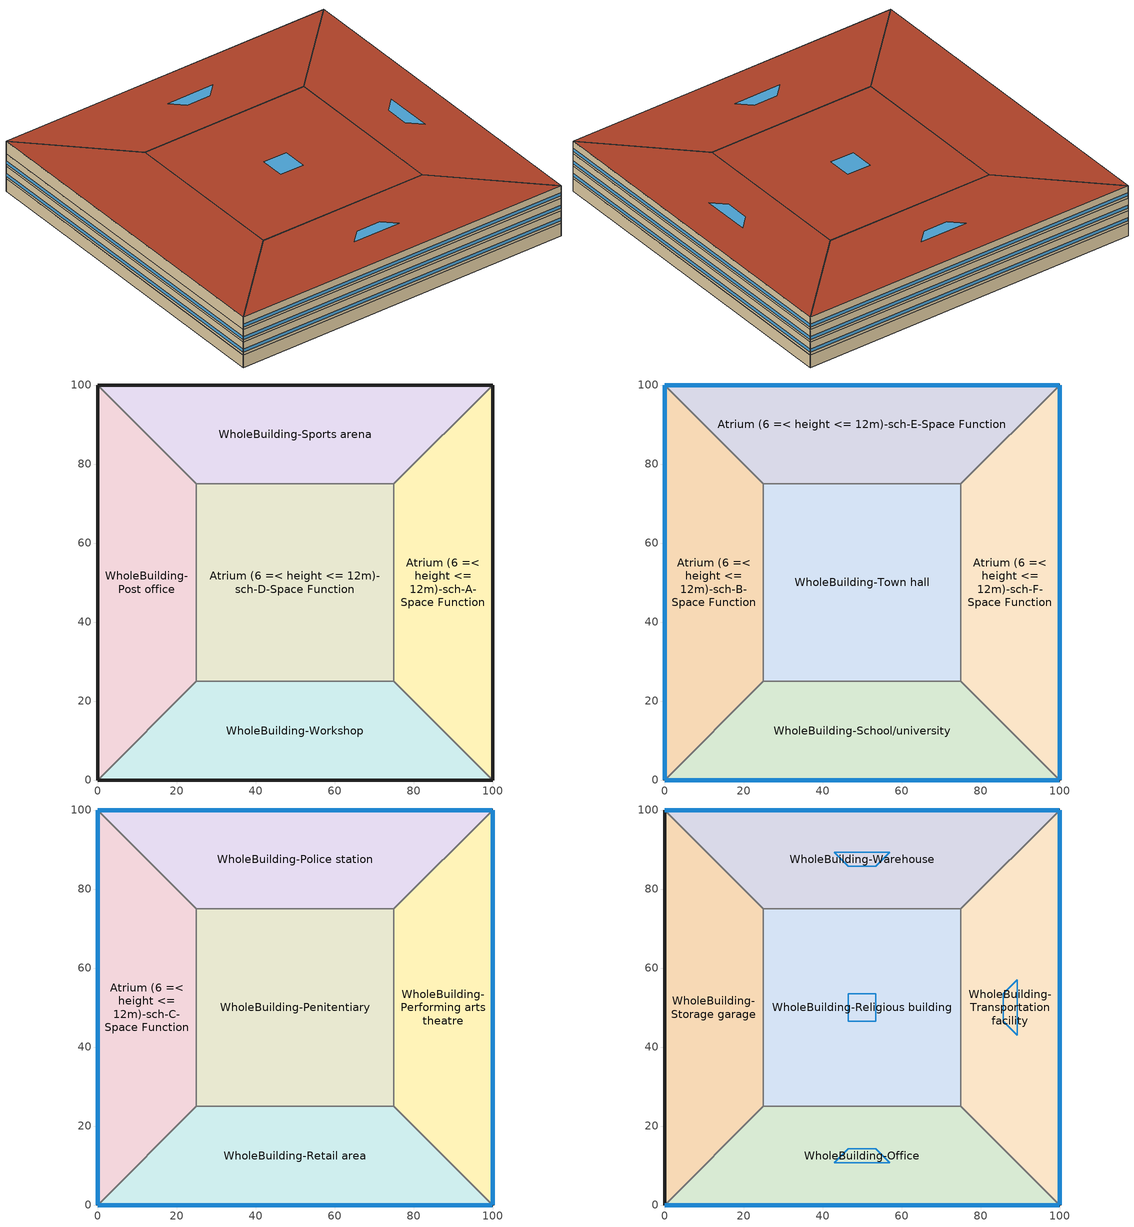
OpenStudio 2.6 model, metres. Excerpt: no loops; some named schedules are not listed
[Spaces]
WholeBuilding-Post office
 floor ground: 0,0 0,100 25,75 25,25 z0
 wall ground: 0,100 0,0 z0:3.8
 wall to WholeBuilding-Sports arena: 25,75 0,100 z0:3.8
 wall to Atrium (6 =< height <= 12m)-sch-D-Space Function: 25,25 25,75 z0:3.8
 wall to WholeBuilding-Workshop: 0,0 25,25 z0:3.8
WholeBuilding-Sports arena
 floor ground: 0,100 100,100 75,75 25,75 z0
 wall ground: 100,100 0,100 z0:3.8
 wall to Atrium (6 =< height <= 12m)-sch-A-Space Function: 75,75 100,100 z0:3.8
 wall to Atrium (6 =< height <= 12m)-sch-D-Space Function: 25,75 75,75 z0:3.8
Atrium (6 =< height <= 12m)-sch-A-Space Function
 floor ground: 100,100 100,0 75,25 75,75 z0
 wall ground: 100,0 100,100 z0:3.8
 wall to WholeBuilding-Workshop: 75,25 100,0 z0:3.8
 wall to Atrium (6 =< height <= 12m)-sch-D-Space Function: 75,75 75,25 z0:3.8
WholeBuilding-Workshop
 floor ground: 100,0 0,0 25,25 75,25 z0
 wall ground: 0,0 100,0 z0:3.8
 wall to Atrium (6 =< height <= 12m)-sch-D-Space Function: 75,25 25,25 z0:3.8
Atrium (6 =< height <= 12m)-sch-D-Space Function
 floor ground: 25,25 25,75 75,75 75,25 z0
Atrium (6 =< height <= 12m)-sch-B-Space Function
 floor to WholeBuilding-Post office: 0,0 0,100 25,75 25,25 z3.8
 wall outside: 0,100 0,0 z3.8:7.6
 wall to Atrium (6 =< height <= 12m)-sch-E-Space Function: 25,75 0,100 z3.8:7.6
 wall to WholeBuilding-Town hall: 25,25 25,75 z3.8:7.6
 wall to WholeBuilding-School/university: 0,0 25,25 z3.8:7.6
 window: 0,99.97 0,0.03 z4.56:5.51
Atrium (6 =< height <= 12m)-sch-E-Space Function
 floor to WholeBuilding-Sports arena: 0,100 100,100 75,75 25,75 z3.8
 wall outside: 100,100 0,100 z3.8:7.6
 wall to Atrium (6 =< height <= 12m)-sch-F-Space Function: 75,75 100,100 z3.8:7.6
 wall to WholeBuilding-Town hall: 25,75 75,75 z3.8:7.6
 window: 99.97,100 0.03,100 z4.56:5.51
Atrium (6 =< height <= 12m)-sch-F-Space Function
 floor to Atrium (6 =< height <= 12m)-sch-A-Space Function: 100,100 100,0 75,25 75,75 z3.8
 wall outside: 100,0 100,100 z3.8:7.6
 wall to WholeBuilding-School/university: 75,25 100,0 z3.8:7.6
 wall to WholeBuilding-Town hall: 75,75 75,25 z3.8:7.6
 window: 100,0.03 100,99.97 z4.56:5.51
WholeBuilding-School/university
 floor to WholeBuilding-Workshop: 100,0 0,0 25,25 75,25 z3.8
 wall outside: 0,0 100,0 z3.8:7.6
 wall to WholeBuilding-Town hall: 75,25 25,25 z3.8:7.6
 window: 0.03,0 99.97,0 z4.56:5.51
WholeBuilding-Town hall
 floor to Atrium (6 =< height <= 12m)-sch-D-Space Function: 25,25 25,75 75,75 75,25 z3.8
Atrium (6 =< height <= 12m)-sch-C-Space Function
 floor to Atrium (6 =< height <= 12m)-sch-B-Space Function: 0,0 0,100 25,75 25,25 z7.6
 wall outside: 0,100 0,0 z7.6:11.4
 wall to WholeBuilding-Police station: 25,75 0,100 z7.6:11.4
 wall to WholeBuilding-Penitentiary: 25,25 25,75 z7.6:11.4
 wall to WholeBuilding-Retail area: 0,0 25,25 z7.6:11.4
 window: 0,99.97 0,0.03 z8.36:9.31
WholeBuilding-Police station
 floor to Atrium (6 =< height <= 12m)-sch-E-Space Function: 0,100 100,100 75,75 25,75 z7.6
 wall outside: 100,100 0,100 z7.6:11.4
 wall to WholeBuilding-Performing arts theatre: 75,75 100,100 z7.6:11.4
 wall to WholeBuilding-Penitentiary: 25,75 75,75 z7.6:11.4
 window: 99.97,100 0.03,100 z8.36:9.31
WholeBuilding-Performing arts theatre
 floor to Atrium (6 =< height <= 12m)-sch-F-Space Function: 100,100 100,0 75,25 75,75 z7.6
 wall outside: 100,0 100,100 z7.6:11.4
 wall to WholeBuilding-Retail area: 75,25 100,0 z7.6:11.4
 wall to WholeBuilding-Penitentiary: 75,75 75,25 z7.6:11.4
 window: 100,0.03 100,99.97 z8.36:9.31
WholeBuilding-Retail area
 floor to WholeBuilding-School/university: 100,0 0,0 25,25 75,25 z7.6
 wall outside: 0,0 100,0 z7.6:11.4
 wall to WholeBuilding-Penitentiary: 75,25 25,25 z7.6:11.4
 window: 0.03,0 99.97,0 z8.36:9.31
WholeBuilding-Penitentiary
 floor to WholeBuilding-Town hall: 25,25 25,75 75,75 75,25 z7.6
WholeBuilding-Storage garage
 floor to Atrium (6 =< height <= 12m)-sch-C-Space Function: 0,0 0,100 25,75 25,25 z11.4
 wall outside: 0,100 0,0 z11.4:15.2
 wall to WholeBuilding-Warehouse: 25,75 0,100 z11.4:15.2
 wall to WholeBuilding-Religious building: 25,25 25,75 z11.4:15.2
 wall to WholeBuilding-Office: 0,0 25,25 z11.4:15.2
 roof outside: 25,25 25,75 0,100 0,0 z15.2
WholeBuilding-Warehouse
 floor to WholeBuilding-Police station: 0,100 100,100 75,75 25,75 z11.4
 wall outside: 100,100 0,100 z11.4:15.2
 wall to WholeBuilding-Transportation facility: 75,75 100,100 z11.4:15.2
 wall to WholeBuilding-Religious building: 25,75 75,75 z11.4:15.2
 window: 99.97,100 0.03,100 z12.16:13.11
 roof outside: 25,75 75,75 100,100 0,100 z15.2
 skylight: 46.46,85.73 53.54,85.73 57.07,89.27 42.93,89.27 z15.2
WholeBuilding-Transportation facility
 floor to WholeBuilding-Performing arts theatre: 100,100 100,0 75,25 75,75 z11.4
 wall outside: 100,0 100,100 z11.4:15.2
 wall to WholeBuilding-Office: 75,25 100,0 z11.4:15.2
 wall to WholeBuilding-Religious building: 75,75 75,25 z11.4:15.2
 window: 100,0.03 100,99.97 z12.16:13.11
 roof outside: 75,75 75,25 100,0 100,100 z15.2
 skylight: 85.73,53.54 85.73,46.46 89.27,42.93 89.27,57.07 z15.2
WholeBuilding-Office
 floor to WholeBuilding-Retail area: 100,0 0,0 25,25 75,25 z11.4
 wall outside: 0,0 100,0 z11.4:15.2
 wall to WholeBuilding-Religious building: 75,25 25,25 z11.4:15.2
 window: 0.03,0 99.97,0 z12.16:13.11
 roof outside: 75,25 25,25 0,0 100,0 z15.2
 skylight: 53.54,14.27 46.46,14.27 42.93,10.73 57.07,10.73 z15.2
WholeBuilding-Religious building
 floor to WholeBuilding-Penitentiary: 25,25 25,75 75,75 75,25 z11.4
 roof outside: 75,25 75,75 25,75 25,25 z15.2
 skylight: 53.54,46.46 53.54,53.54 46.46,53.54 46.46,46.46 z15.2
[Building]
Building 1: Default Construction Set=BTAP-Mass at hdd = 6250.0; Standards Number of Stories=4; Standards Number of Above Ground Stories=4; Standards Building Type=NECB2017_unknown
[Site]
Fort McMurray AP_AB_CAN: Latitude {deg}=56.653; Longitude {deg}=-111.223; Time Zone {hr}=-7; Elevation {m}=369.1
[Site:WaterMainsTemperature]
Calculation Method=Correlation; Annual Average Outdoor Air Temperature {C}=1.875; Maximum Difference In Monthly Average Outdoor Air Temperatures {deltaC}=34.4
[SizingPeriod:DesignDay] Barometric Pressure {Pa}=96969; Sky Clearness=0; Rain Indicator=0; Snow Indicator=0; Day of Month=21; Daylight Saving Time Indicator=0; Humidity Indicating Type=Wetbulb; Dry-Bulb Temperature Range Modifier Type=DefaultMultipliers
Name | Maximum Dry-Bulb Temperature {C} | Daily Dry-Bulb Temperature Range {deltaC} | Humidity Indicating Conditions at Maximum Dry-Bulb | Wind Speed {m/s} | Wind Direction {deg} | Month | Day Type | Solar Model Indicator | ASHRAE Taub | ASHRAE Taud
Fort McMurray AP Ann Htg 99.6% Condns DB | -36.2 | 0 | -36.2 | 1 | 90 | 1 | WinterDesignDay | ASHRAEClearSky
Fort McMurray AP Ann Clg .4% Condns DB=>MWB | 28.9 | 12.4 | 17.8 | 3.7 | 250 | 7 | SummerDesignDay | ASHRAETau | 0.377 | 2.403
[Site:GroundTemperature:BuildingSurface]
19.527, 19.502, 19.536, 19.598, 20.002, 21.64, 22.225, 22.375, 21.449, 20.121, 19.802, 19.633
[Material:NoMass] Roughness=Smooth; Thermal Absorptance=0.9; Solar Absorptance=0.7
Name | Thermal Resistance {m2-K/W} | Visible Absorptance
Typical Carpet Pad; Typical Carpet Pad 1 | 0.21648 | 0.8
Typical Insulation 1 | 5.91238 | 0.7
Typical Insulation 2 | 4.49096 | 0.7
Typical Insulation 3 | 7.24636 | 0.7
Typical Carpet Pad 2 | 1.25503 | 0.8
Typical Carpet Pad 3; Typical Carpet Pad 4 | 3.45515 | 0.8
Typical Insulation 4 | 0.526298 | 0.7
Typical Insulation 5 | 0.526316 | 0.7
[Material]
Name | Roughness | Thickness {m} | Conductivity {W/m-K} | Density {kg/m3} | Specific Heat {J/kg-K} | Thermal Absorptance | Solar Absorptance | Visible Absorptance
G05 25mm wood | MediumSmooth | 0.0254 | 0.15 | 608 | 1630 | 0.9 | 0.5 | 0.5
100mm Normalweight concrete floor 1 | MediumSmooth | 0.1016 | 2.31 | 2322 | 832
G01 13mm gypsum board 1 | Smooth | 0.0127 | 0.16 | 800 | 1090 | 0.9 | 0.7 | 0.5
4 in. Normalweight Concrete Floor 1 | MediumRough | 0.1016 | 2.31 | 2322 | 832 | 0.9 | 0.7 | 0.7
1IN Stucco 1 | Smooth | 0.0253 | 0.6918 | 1858 | 837 | 0.9 | 0.7 | 0.92
8IN CONCRETE HW RefBldg 1 | Rough | 0.2032 | 1.311 | 2240 | 836.8 | 0.9 | 0.7 | 0.7
1/2IN Gypsum 1 | Smooth | 0.0127 | 0.16 | 784.9 | 830 | 0.9 | 0.4 | 0.4
Metal Roof Surface 1; F08 Metal surface 1 | Smooth | 0.0008 | 45.28 | 7824 | 500 | 0.9 | 0.7 | 0.7
6 in. Normalweight Concrete Floor 1; 6 in. Normalweight Concrete Floor 2; 6 in. Normalweight Concrete Floor 3 | MediumRough | 0.1524 | 2.31 | 2322 | 832 | 0.9 | 0.7 | 0.7
[Construction]
BTAP-Int-Partition; BTAP-Int-Door: G05 25mm wood
BTAP-Int-Floor: 100mm Normalweight concrete floor 1, Typical Carpet Pad
BTAP-Int-Wall: G01 13mm gypsum board 1, G01 13mm gypsum board 1
BTAP-Int-Ceiling: Typical Carpet Pad, 100mm Normalweight concrete floor 1
BTAP-Int-Window: SimpleGlazing
BTAP-Ext-Floor-Mass:U-0.162: Typical Insulation 1, 4 in. Normalweight Concrete Floor 1, Typical Carpet Pad 1
BTAP-Ext-Wall-Mass:U-0.21: 1IN Stucco 1, 8IN CONCRETE HW RefBldg 1, Typical Insulation 2, 1/2IN Gypsum 1
BTAP-Ext-Roof-Metal:U-0.138: Metal Roof Surface 1, Typical Insulation 3
BTAP-Grnd-Floor-Mass:U-0.757: 6 in. Normalweight Concrete Floor 1, Typical Carpet Pad 2
BTAP-Grnd-Wall-Mass:U-0.284: 6 in. Normalweight Concrete Floor 2, Typical Carpet Pad 3
BTAP-Grnd-Roof-Mass:U-0.284: 6 in. Normalweight Concrete Floor 3, Typical Carpet Pad 4
BTAP-Ext-FixedWindow:U=0.190 SHGC=0.600; BTAP-Ext-GlassDoors:U=0.190 SHGC=0.600; BTAP-Ext-Skylights:U=0.190 SHGC=0.600; BTAP-Ext-DaylightDomes:U=0.190 SHGC=0.600; BTAP-Ext-DaylightDiffuser:U=0.190 SHGC=0.600: SimpleGlazing:U=0.190 SHGC=0.600
BTAP-Ext-Door:U-1.9000000000000001: F08 Metal surface 1, Typical Insulation 4
BTAP-Ext-OverHeadDoor:U-1.9000000000000001: Typical Insulation 5
[DefaultConstructionSet]
BTAP-Mass at hdd = 6250.0: Default Exterior Surface Constructions=BTAP-Mass at hdd = 6250.0; Default Interior Surface Constructions=Default Surface Constructions 2; Default Ground Contact Surface Constructions=BTAP-Mass at hdd = 6250.0 1; Default Exterior SubSurface Constructions=BTAP-Mass at hdd = 6250.0; Default Interior SubSurface Constructions=Default Sub Surface Constructions 2; Interior Partition Construction=BTAP-Int-Partition
[DefaultSurfaceConstructions]
Name | Floor Construction | Wall Construction | Roof Ceiling Construction
Default Surface Constructions 2 | BTAP-Int-Floor | BTAP-Int-Wall | BTAP-Int-Ceiling
BTAP-Mass at hdd = 6250.0 | BTAP-Ext-Floor-Mass:U-0.162 | BTAP-Ext-Wall-Mass:U-0.21 | BTAP-Ext-Roof-Metal:U-0.138
BTAP-Mass at hdd = 6250.0 1 | BTAP-Grnd-Floor-Mass:U-0.757 | BTAP-Grnd-Wall-Mass:U-0.284 | BTAP-Grnd-Roof-Mass:U-0.284
[DefaultSubSurfaceConstructions]
Name | Fixed Window Construction | Operable Window Construction | Door Construction | Glass Door Construction | Overhead Door Construction | Skylight Construction | Tubular Daylight Dome Construction | Tubular Daylight Diffuser Construction
Default Sub Surface Constructions 2 | BTAP-Int-Window | BTAP-Int-Window | BTAP-Int-Door
BTAP-Mass at hdd = 6250.0 | BTAP-Ext-FixedWindow:U=0.190 SHGC=0.600 | BTAP-Ext-FixedWindow:U=0.190 SHGC=0.600 | BTAP-Ext-Door:U-1.9000000000000001 | BTAP-Ext-GlassDoors:U=0.190 SHGC=0.600 | BTAP-Ext-OverHeadDoor:U-1.9000000000000001 | BTAP-Ext-Skylights:U=0.190 SHGC=0.600 | BTAP-Ext-DaylightDomes:U=0.190 SHGC=0.600 | BTAP-Ext-DaylightDiffuser:U=0.190 SHGC=0.600
[WindowMaterial:SimpleGlazingSystem] Solar Heat Gain Coefficient=0.6; Visible Transmittance=0.21
Name | U-Factor {W/m2-K}
SimpleGlazing | 2.2
SimpleGlazing:U=0.190 SHGC=0.600 | 1.9
[BuildingStory] Nominal Floor to Floor Height {m}=3.8
Name | Nominal Z Coordinate {m}
Story 1 | 0
Story 2 | 3.8
Story 3 | 7.6
Story 4 | 11.4
[Space]
Name | Space Type | Building Story | Thermal Zone
WholeBuilding-Post office | Post office WholeBuilding | Story 1 | Sp-WholeBuilding-Post office Sys-6 Flr-1 Sch-A HPlcmt-west ZN
WholeBuilding-Sports arena | Sports arena WholeBuilding | Story 1 | Sp-WholeBuilding-Sports arena Sys-6 Flr-1 Sch-B HPlcmt-north ZN
Atrium (6 =< height <= 12m)-sch-A-Space Function | Space Function Atrium (6 =< height <= 12m)-sch-A | Story 1 | Sp-Atrium (6 =< height <= 12m)-sch-A-Space Function Sys-6 Flr-1 Sch-A HPlcmt-east ZN
WholeBuilding-Workshop | Workshop WholeBuilding | Story 1 | Sp-WholeBuilding-Workshop Sys-3 Flr-1 Sch-A HPlcmt-south ZN
Atrium (6 =< height <= 12m)-sch-D-Space Function | Space Function Atrium (6 =< height <= 12m)-sch-D | Story 1 | Sp-Atrium (6 =< height <= 12m)-sch-D-Space Function Sys-6 Flr-1 Sch-D HPlcmt-core ZN
Atrium (6 =< height <= 12m)-sch-B-Space Function | Space Function Atrium (6 =< height <= 12m)-sch-B | Story 2 | Sp-Atrium (6 =< height <= 12m)-sch-B-Space Function Sys-6 Flr-2 Sch-B HPlcmt-west ZN
Atrium (6 =< height <= 12m)-sch-E-Space Function | Space Function Atrium (6 =< height <= 12m)-sch-E | Story 2 | Sp-Atrium (6 =< height <= 12m)-sch-E-Space Function Sys-6 Flr-2 Sch-E HPlcmt-north ZN
Atrium (6 =< height <= 12m)-sch-F-Space Function | Space Function Atrium (6 =< height <= 12m)-sch-F | Story 2 | Sp-Atrium (6 =< height <= 12m)-sch-F-Space Function Sys-6 Flr-2 Sch-F HPlcmt-east ZN
WholeBuilding-School/university | School/university WholeBuilding | Story 2 | Sp-WholeBuilding-School/university Sys-3 Flr-2 Sch-D HPlcmt-south ZN
WholeBuilding-Town hall | Town hall WholeBuilding | Story 2 | Sp-WholeBuilding-Town hall Sys-3 Flr-2 Sch-D HPlcmt-core ZN
Atrium (6 =< height <= 12m)-sch-C-Space Function | Space Function Atrium (6 =< height <= 12m)-sch-C | Story 3 | Sp-Atrium (6 =< height <= 12m)-sch-C-Space Function Sys-6 Flr-3 Sch-C HPlcmt-west ZN
WholeBuilding-Police station | Police station WholeBuilding | Story 3 | Sp-WholeBuilding-Police station Sys-3 Flr-3 Sch-H HPlcmt-north ZN
WholeBuilding-Performing arts theatre | Performing arts theatre WholeBuilding | Story 3 | Sp-WholeBuilding-Performing arts theatre Sys-3 Flr-3 Sch-C HPlcmt-east ZN
WholeBuilding-Retail area | Retail area WholeBuilding | Story 3 | Sp-WholeBuilding-Retail area Sys-6 Flr-3 Sch-C HPlcmt-south ZN
WholeBuilding-Penitentiary | Penitentiary WholeBuilding | Story 3 | Sp-WholeBuilding-Penitentiary Sys-3 Flr-3 Sch-H HPlcmt-core ZN
WholeBuilding-Storage garage | Storage garage WholeBuilding | Story 4 | Sp-WholeBuilding-Storage garage Sys-4 Flr-4 Sch-K HPlcmt-west ZN
WholeBuilding-Warehouse | Warehouse WholeBuilding | Story 4 | Sp-WholeBuilding-Warehouse Sys-4 Flr-4 Sch-A HPlcmt-north ZN
WholeBuilding-Transportation facility | Transportation facility WholeBuilding | Story 4 | Sp-WholeBuilding-Transportation facility Sys-6 Flr-4 Sch-H HPlcmt-east ZN
WholeBuilding-Office | Office WholeBuilding | Story 4 | Sp-WholeBuilding-Office Sys-6 Flr-4 Sch-A HPlcmt-south ZN
WholeBuilding-Religious building | Religious building WholeBuilding | Story 4 | Sp-WholeBuilding-Religious building Sys-3 Flr-4 Sch-I HPlcmt-core ZN
[SpaceType]
Name | Default Schedule Set | Design Specification Outdoor Air Object | Standards Building Type | Standards Space Type
Office WholeBuilding | Office WholeBuilding Schedule Set | Office WholeBuilding Ventilation | Office | WholeBuilding
Penitentiary WholeBuilding | Penitentiary WholeBuilding Schedule Set | Penitentiary WholeBuilding Ventilation | Penitentiary | WholeBuilding
Performing arts theatre WholeBuilding | Performing arts theatre WholeBuilding Schedule Set | Performing arts theatre WholeBuilding Ventilation | Performing arts theatre | WholeBuilding
Police station WholeBuilding | Police station WholeBuilding Schedule Set | Police station WholeBuilding Ventilation | Police station | WholeBuilding
Post office WholeBuilding | Post office WholeBuilding Schedule Set | Post office WholeBuilding Ventilation | Post office | WholeBuilding
Religious building WholeBuilding | Religious building WholeBuilding Schedule Set | Religious building WholeBuilding Ventilation | Religious building | WholeBuilding
Retail area WholeBuilding | Retail area WholeBuilding Schedule Set | Retail area WholeBuilding Ventilation | Retail area | WholeBuilding
School/university WholeBuilding | School/university WholeBuilding Schedule Set | School/university WholeBuilding Ventilation | School/university | WholeBuilding
Sports arena WholeBuilding | Sports arena WholeBuilding Schedule Set | Sports arena WholeBuilding Ventilation | Sports arena | WholeBuilding
Storage garage WholeBuilding | Storage garage WholeBuilding Schedule Set | Storage garage WholeBuilding Ventilation | Storage garage | WholeBuilding
Town hall WholeBuilding | Town hall WholeBuilding Schedule Set | Town hall WholeBuilding Ventilation | Town hall | WholeBuilding
Transportation facility WholeBuilding | Transportation facility WholeBuilding Schedule Set | Transportation facility WholeBuilding Ventilation | Transportation facility | WholeBuilding
Warehouse WholeBuilding | Warehouse WholeBuilding Schedule Set | Warehouse WholeBuilding Ventilation | Warehouse | WholeBuilding
Workshop WholeBuilding | Workshop WholeBuilding Schedule Set | Workshop WholeBuilding Ventilation | Workshop | WholeBuilding
Space Function Atrium (6 =< height <= 12m)-sch-A | Space Function Atrium (6 =< height <= 12m)-sch-A Schedule Set | Space Function Atrium (6 =< height <= 12m)-sch-A Ventilation | Space Function | Atrium (6 =< height <= 12m)-sch-A
Space Function Atrium (6 =< height <= 12m)-sch-B | Space Function Atrium (6 =< height <= 12m)-sch-B Schedule Set | Space Function Atrium (6 =< height <= 12m)-sch-B Ventilation | Space Function | Atrium (6 =< height <= 12m)-sch-B
Space Function Atrium (6 =< height <= 12m)-sch-C | Space Function Atrium (6 =< height <= 12m)-sch-C Schedule Set | Space Function Atrium (6 =< height <= 12m)-sch-C Ventilation | Space Function | Atrium (6 =< height <= 12m)-sch-C
Space Function Atrium (6 =< height <= 12m)-sch-D | Space Function Atrium (6 =< height <= 12m)-sch-D Schedule Set | Space Function Atrium (6 =< height <= 12m)-sch-D Ventilation | Space Function | Atrium (6 =< height <= 12m)-sch-D
Space Function Atrium (6 =< height <= 12m)-sch-E | Space Function Atrium (6 =< height <= 12m)-sch-E Schedule Set | Space Function Atrium (6 =< height <= 12m)-sch-E Ventilation | Space Function | Atrium (6 =< height <= 12m)-sch-E
Space Function Atrium (6 =< height <= 12m)-sch-F | Space Function Atrium (6 =< height <= 12m)-sch-F Schedule Set | Space Function Atrium (6 =< height <= 12m)-sch-F Ventilation | Space Function | Atrium (6 =< height <= 12m)-sch-F
[People:Definition] Number of People Calculation Method=People/Area; Fraction Radiant=0.3
Name | People per Space Floor Area {person/m2}
Office WholeBuilding People Definition; Police station WholeBuilding People Definition; Post office WholeBuilding People Definition; Town hall WholeBuilding People Definition | 0.0400145
Penitentiary WholeBuilding People Definition; Retail area WholeBuilding People Definition; Workshop WholeBuilding People Definition | 0.0333454
Performing arts theatre WholeBuilding People Definition; School/university WholeBuilding People Definition | 0.125045
Religious building WholeBuilding People Definition | 0.200073
Space Function Atrium (6 =< height <= 12m)-sch-A People Definition; Space Function Atrium (6 =< height <= 12m)-sch-B People Definition; Space Function Atrium (6 =< height <= 12m)-sch-C People Definition; Space Function Atrium (6 =< height <= 12m)-sch-D People Definition; Space Function Atrium (6 =< height <= 12m)-sch-E People Definition; Space Function Atrium (6 =< height <= 12m)-sch-F People Definition; Sports arena WholeBuilding People Definition | 0.100036
Storage garage WholeBuilding People Definition | 0.00100036
Transportation facility WholeBuilding People Definition | 0.0666909
Warehouse WholeBuilding People Definition | 0.000666909
[People] Work Efficiency Schedule=Work Efficiency Schedule; Clothing Insulation Schedule=Clothing Schedule; Air Velocity Schedule=Air Velocity Schedule; Multiplier=1
Name | People Definition | Space or SpaceType
Office WholeBuilding People | Office WholeBuilding People Definition | Office WholeBuilding
Penitentiary WholeBuilding People | Penitentiary WholeBuilding People Definition | Penitentiary WholeBuilding
Performing arts theatre WholeBuilding People | Performing arts theatre WholeBuilding People Definition | Performing arts theatre WholeBuilding
Police station WholeBuilding People | Police station WholeBuilding People Definition | Police station WholeBuilding
Post office WholeBuilding People | Post office WholeBuilding People Definition | Post office WholeBuilding
Religious building WholeBuilding People | Religious building WholeBuilding People Definition | Religious building WholeBuilding
Retail area WholeBuilding People | Retail area WholeBuilding People Definition | Retail area WholeBuilding
School/university WholeBuilding People | School/university WholeBuilding People Definition | School/university WholeBuilding
Space Function Atrium (6 =< height <= 12m)-sch-A People | Space Function Atrium (6 =< height <= 12m)-sch-A People Definition | Space Function Atrium (6 =< height <= 12m)-sch-A
Space Function Atrium (6 =< height <= 12m)-sch-B People | Space Function Atrium (6 =< height <= 12m)-sch-B People Definition | Space Function Atrium (6 =< height <= 12m)-sch-B
Space Function Atrium (6 =< height <= 12m)-sch-C People | Space Function Atrium (6 =< height <= 12m)-sch-C People Definition | Space Function Atrium (6 =< height <= 12m)-sch-C
Space Function Atrium (6 =< height <= 12m)-sch-D People | Space Function Atrium (6 =< height <= 12m)-sch-D People Definition | Space Function Atrium (6 =< height <= 12m)-sch-D
Space Function Atrium (6 =< height <= 12m)-sch-E People | Space Function Atrium (6 =< height <= 12m)-sch-E People Definition | Space Function Atrium (6 =< height <= 12m)-sch-E
Space Function Atrium (6 =< height <= 12m)-sch-F People | Space Function Atrium (6 =< height <= 12m)-sch-F People Definition | Space Function Atrium (6 =< height <= 12m)-sch-F
Sports arena WholeBuilding People | Sports arena WholeBuilding People Definition | Sports arena WholeBuilding
Storage garage WholeBuilding People | Storage garage WholeBuilding People Definition | Storage garage WholeBuilding
Town hall WholeBuilding People | Town hall WholeBuilding People Definition | Town hall WholeBuilding
Transportation facility WholeBuilding People | Transportation facility WholeBuilding People Definition | Transportation facility WholeBuilding
Warehouse WholeBuilding People | Warehouse WholeBuilding People Definition | Warehouse WholeBuilding
Workshop WholeBuilding People | Workshop WholeBuilding People Definition | Workshop WholeBuilding
[Lights:Definition] Design Level Calculation Method=Watts/Area; Fraction Radiant=0.5; Fraction Visible=0.2
Name | Watts per Space Floor Area {W/m2}
Office WholeBuilding Lights Definition | 8.49993
Penitentiary WholeBuilding Lights Definition | 8.09993
Performing arts theatre WholeBuilding Lights Definition | 12.6999
Police station WholeBuilding Lights Definition; Town hall WholeBuilding Lights Definition | 8.59992
Post office WholeBuilding Lights Definition | 7.19994
Religious building WholeBuilding Lights Definition | 10.0999
Retail area WholeBuilding Lights Definition | 11.3999
School/university WholeBuilding Lights Definition | 8.69993
Space Function Atrium (6 =< height <= 12m)-sch-A Lights Definition; Space Function Atrium (6 =< height <= 12m)-sch-B Lights Definition; Space Function Atrium (6 =< height <= 12m)-sch-C Lights Definition; Space Function Atrium (6 =< height <= 12m)-sch-D Lights Definition; Space Function Atrium (6 =< height <= 12m)-sch-E Lights Definition; Space Function Atrium (6 =< height <= 12m)-sch-F Lights Definition | 1.06039
Sports arena WholeBuilding Lights Definition | 9.39992
Storage garage WholeBuilding Lights Definition | 1.59999
Transportation facility WholeBuilding Lights Definition | 6.59995
Warehouse WholeBuilding Lights Definition | 5.19996
Workshop WholeBuilding Lights Definition | 9.69992
[Lights] Fraction Replaceable=1
Name | Lights Definition | Space or SpaceType
Office WholeBuilding Lights | Office WholeBuilding Lights Definition | Office WholeBuilding
Penitentiary WholeBuilding Lights | Penitentiary WholeBuilding Lights Definition | Penitentiary WholeBuilding
Performing arts theatre WholeBuilding Lights | Performing arts theatre WholeBuilding Lights Definition | Performing arts theatre WholeBuilding
Police station WholeBuilding Lights | Police station WholeBuilding Lights Definition | Police station WholeBuilding
Post office WholeBuilding Lights | Post office WholeBuilding Lights Definition | Post office WholeBuilding
Religious building WholeBuilding Lights | Religious building WholeBuilding Lights Definition | Religious building WholeBuilding
Retail area WholeBuilding Lights | Retail area WholeBuilding Lights Definition | Retail area WholeBuilding
School/university WholeBuilding Lights | School/university WholeBuilding Lights Definition | School/university WholeBuilding
Space Function Atrium (6 =< height <= 12m)-sch-A Lights | Space Function Atrium (6 =< height <= 12m)-sch-A Lights Definition | Space Function Atrium (6 =< height <= 12m)-sch-A
Space Function Atrium (6 =< height <= 12m)-sch-B Lights | Space Function Atrium (6 =< height <= 12m)-sch-B Lights Definition | Space Function Atrium (6 =< height <= 12m)-sch-B
Space Function Atrium (6 =< height <= 12m)-sch-C Lights | Space Function Atrium (6 =< height <= 12m)-sch-C Lights Definition | Space Function Atrium (6 =< height <= 12m)-sch-C
Space Function Atrium (6 =< height <= 12m)-sch-D Lights | Space Function Atrium (6 =< height <= 12m)-sch-D Lights Definition | Space Function Atrium (6 =< height <= 12m)-sch-D
Space Function Atrium (6 =< height <= 12m)-sch-E Lights | Space Function Atrium (6 =< height <= 12m)-sch-E Lights Definition | Space Function Atrium (6 =< height <= 12m)-sch-E
Space Function Atrium (6 =< height <= 12m)-sch-F Lights | Space Function Atrium (6 =< height <= 12m)-sch-F Lights Definition | Space Function Atrium (6 =< height <= 12m)-sch-F
Sports arena WholeBuilding Lights | Sports arena WholeBuilding Lights Definition | Sports arena WholeBuilding
Storage garage WholeBuilding Lights | Storage garage WholeBuilding Lights Definition | Storage garage WholeBuilding
Town hall WholeBuilding Lights | Town hall WholeBuilding Lights Definition | Town hall WholeBuilding
Transportation facility WholeBuilding Lights | Transportation facility WholeBuilding Lights Definition | Transportation facility WholeBuilding
Warehouse WholeBuilding Lights | Warehouse WholeBuilding Lights Definition | Warehouse WholeBuilding
Workshop WholeBuilding Lights | Workshop WholeBuilding Lights Definition | Workshop WholeBuilding
[ElectricEquipment:Definition] Design Level Calculation Method=Watts/Area; Fraction Radiant=0.5
Name | Watts per Space Floor Area {W/m2}
Office WholeBuilding Elec Equip Definition; Police station WholeBuilding Elec Equip Definition; Post office WholeBuilding Elec Equip Definition; Town hall WholeBuilding Elec Equip Definition | 7.50273
Penitentiary WholeBuilding Elec Equip Definition; Retail area WholeBuilding Elec Equip Definition; Space Function Atrium (6 =< height <= 12m)-sch-A Elec Equip Definition; Space Function Atrium (6 =< height <= 12m)-sch-B Elec Equip Definition; Space Function Atrium (6 =< height <= 12m)-sch-C Elec Equip Definition; Space Function Atrium (6 =< height <= 12m)-sch-D Elec Equip Definition; Space Function Atrium (6 =< height <= 12m)-sch-E Elec Equip Definition; Space Function Atrium (6 =< height <= 12m)-sch-F Elec Equip Definition | 2.50091
Performing arts theatre WholeBuilding Elec Equip Definition; Religious building WholeBuilding Elec Equip Definition; Sports arena WholeBuilding Elec Equip Definition; Transportation facility WholeBuilding Elec Equip Definition; Warehouse WholeBuilding Elec Equip Definition | 1.00036
School/university WholeBuilding Elec Equip Definition | 5.00182
Workshop WholeBuilding Elec Equip Definition | 10.0036
[ElectricEquipment]
Name | Electric Equipment Definition | Space or SpaceType
Office WholeBuilding Elec Equip | Office WholeBuilding Elec Equip Definition | Office WholeBuilding
Penitentiary WholeBuilding Elec Equip | Penitentiary WholeBuilding Elec Equip Definition | Penitentiary WholeBuilding
Performing arts theatre WholeBuilding Elec Equip | Performing arts theatre WholeBuilding Elec Equip Definition | Performing arts theatre WholeBuilding
Police station WholeBuilding Elec Equip | Police station WholeBuilding Elec Equip Definition | Police station WholeBuilding
Post office WholeBuilding Elec Equip | Post office WholeBuilding Elec Equip Definition | Post office WholeBuilding
Religious building WholeBuilding Elec Equip | Religious building WholeBuilding Elec Equip Definition | Religious building WholeBuilding
Retail area WholeBuilding Elec Equip | Retail area WholeBuilding Elec Equip Definition | Retail area WholeBuilding
School/university WholeBuilding Elec Equip | School/university WholeBuilding Elec Equip Definition | School/university WholeBuilding
Space Function Atrium (6 =< height <= 12m)-sch-A Elec Equip | Space Function Atrium (6 =< height <= 12m)-sch-A Elec Equip Definition | Space Function Atrium (6 =< height <= 12m)-sch-A
Space Function Atrium (6 =< height <= 12m)-sch-B Elec Equip | Space Function Atrium (6 =< height <= 12m)-sch-B Elec Equip Definition | Space Function Atrium (6 =< height <= 12m)-sch-B
Space Function Atrium (6 =< height <= 12m)-sch-C Elec Equip | Space Function Atrium (6 =< height <= 12m)-sch-C Elec Equip Definition | Space Function Atrium (6 =< height <= 12m)-sch-C
Space Function Atrium (6 =< height <= 12m)-sch-D Elec Equip | Space Function Atrium (6 =< height <= 12m)-sch-D Elec Equip Definition | Space Function Atrium (6 =< height <= 12m)-sch-D
Space Function Atrium (6 =< height <= 12m)-sch-E Elec Equip | Space Function Atrium (6 =< height <= 12m)-sch-E Elec Equip Definition | Space Function Atrium (6 =< height <= 12m)-sch-E
Space Function Atrium (6 =< height <= 12m)-sch-F Elec Equip | Space Function Atrium (6 =< height <= 12m)-sch-F Elec Equip Definition | Space Function Atrium (6 =< height <= 12m)-sch-F
Sports arena WholeBuilding Elec Equip | Sports arena WholeBuilding Elec Equip Definition | Sports arena WholeBuilding
Town hall WholeBuilding Elec Equip | Town hall WholeBuilding Elec Equip Definition | Town hall WholeBuilding
Transportation facility WholeBuilding Elec Equip | Transportation facility WholeBuilding Elec Equip Definition | Transportation facility WholeBuilding
Warehouse WholeBuilding Elec Equip | Warehouse WholeBuilding Elec Equip Definition | Warehouse WholeBuilding
Workshop WholeBuilding Elec Equip | Workshop WholeBuilding Elec Equip Definition | Workshop WholeBuilding
[DesignSpecification:OutdoorAir] Outdoor Air Method=Sum; Outdoor Air Flow per Person {m3/s-person}=0; Outdoor Air Flow Rate {m3/s}=0; Outdoor Air Flow Air Changes per Hour {1/hr}=0
Name | Outdoor Air Flow per Floor Area {m3/s-m2}
Office WholeBuilding Ventilation; Police station WholeBuilding Ventilation; Town hall WholeBuilding Ventilation | 0.00040132
Penitentiary WholeBuilding Ventilation | 0.000381
Performing arts theatre WholeBuilding Ventilation | 0.00059944
Post office WholeBuilding Ventilation | 0.00075184
Religious building WholeBuilding Ventilation | 0.00077724
Retail area WholeBuilding Ventilation | 0.00042164
School/university WholeBuilding Ventilation | 0.00074676
Space Function Atrium (6 =< height <= 12m)-sch-A Ventilation; Space Function Atrium (6 =< height <= 12m)-sch-B Ventilation; Space Function Atrium (6 =< height <= 12m)-sch-C Ventilation; Space Function Atrium (6 =< height <= 12m)-sch-D Ventilation; Space Function Atrium (6 =< height <= 12m)-sch-E Ventilation; Space Function Atrium (6 =< height <= 12m)-sch-F Ventilation | 0.0003048
Sports arena WholeBuilding Ventilation | 0.0006604
Storage garage WholeBuilding Ventilation | 0.00381
Transportation facility WholeBuilding Ventilation | 0.00053848
Warehouse WholeBuilding Ventilation | 0.00030988
Workshop WholeBuilding Ventilation | 0.00107188
[DefaultScheduleSet] People Activity Level Schedule=NECB-Activity; Infiltration Schedule=Always On
Name | Number of People Schedule | Lighting Schedule | Electric Equipment Schedule
Office WholeBuilding Schedule Set; Post office WholeBuilding Schedule Set; Space Function Atrium (6 =< height <= 12m)-sch-A Schedule Set; Warehouse WholeBuilding Schedule Set | NECB-A-Occupancy | NECB-A-Lighting | NECB-A-Electric-Equipment
Penitentiary WholeBuilding Schedule Set; Police station WholeBuilding Schedule Set; Transportation facility WholeBuilding Schedule Set | NECB-H-Occupancy | NECB-H-Lighting | NECB-H-Electric-Equipment
Performing arts theatre WholeBuilding Schedule Set; Retail area WholeBuilding Schedule Set | NECB-C-Occupancy | NECB-C-Occupancy-NECB-C-Lighting-0.0-0.0-0.0-Light Ruleset | NECB-C-Electric-Equipment
Religious building WholeBuilding Schedule Set | NECB-I-Occupancy | NECB-I-Occupancy-NECB-I-Lighting-0.0-0.0-0.0-Light Ruleset | NECB-I-Electric-Equipment
School/university WholeBuilding Schedule Set | NECB-D-Occupancy | NECB-D-Occupancy-NECB-D-Lighting-0.0-0.0-0.0-Light Ruleset | NECB-D-Electric-Equipment
Space Function Atrium (6 =< height <= 12m)-sch-B Schedule Set | NECB-B-Occupancy | NECB-B-Lighting | NECB-B-Electric-Equipment
Space Function Atrium (6 =< height <= 12m)-sch-C Schedule Set | NECB-C-Occupancy | NECB-C-Lighting | NECB-C-Electric-Equipment
Space Function Atrium (6 =< height <= 12m)-sch-D Schedule Set; Town hall WholeBuilding Schedule Set | NECB-D-Occupancy | NECB-D-Lighting | NECB-D-Electric-Equipment
Space Function Atrium (6 =< height <= 12m)-sch-E Schedule Set | NECB-E-Occupancy | NECB-E-Lighting | NECB-E-Electric-Equipment
Space Function Atrium (6 =< height <= 12m)-sch-F Schedule Set | NECB-F-Occupancy | NECB-F-Lighting | NECB-F-Electric-Equipment
Sports arena WholeBuilding Schedule Set | NECB-B-Occupancy | NECB-B-Occupancy-NECB-B-Lighting-0.0-0.0-0.0-Light Ruleset | NECB-B-Electric-Equipment
Storage garage WholeBuilding Schedule Set | NECB-K-Occupancy | NECB-K-Lighting | NECB-K-Electric-Equipment
Workshop WholeBuilding Schedule Set | NECB-A-Occupancy | NECB-A-Occupancy-NECB-A-Lighting-0.0-0.0-0.0-Light Ruleset | NECB-A-Electric-Equipment
[ThermostatSetpoint:DualSetpoint]
Name | Heating Setpoint Temperature Schedule | Cooling Setpoint Temperature Schedule
Workshop WholeBuilding Thermostat 2; Warehouse WholeBuilding Thermostat 2; Space Function Atrium (6 =< height <= 12m)-sch-A Thermostat 2; Post office WholeBuilding Thermostat 2; Office WholeBuilding Thermostat 2 | NECB-A-Thermostat Setpoint-Heating | NECB-A-Thermostat Setpoint-Cooling
School/university WholeBuilding Thermostat 2; Town hall WholeBuilding Thermostat 2; Space Function Atrium (6 =< height <= 12m)-sch-D Thermostat 2 | NECB-D-Thermostat Setpoint-Heating | NECB-D-Thermostat Setpoint-Cooling
Performing arts theatre WholeBuilding Thermostat 2; Space Function Atrium (6 =< height <= 12m)-sch-C Thermostat 2; Retail area WholeBuilding Thermostat 2 | NECB-C-Thermostat Setpoint-Heating | NECB-C-Thermostat Setpoint-Cooling
Police station WholeBuilding Thermostat 2; Penitentiary WholeBuilding Thermostat 2; Transportation facility WholeBuilding Thermostat 2 | NECB-H-Thermostat Setpoint-Heating | NECB-H-Thermostat Setpoint-Cooling
Religious building WholeBuilding Thermostat 2 | NECB-I-Thermostat Setpoint-Heating | NECB-I-Thermostat Setpoint-Cooling
Storage garage WholeBuilding Thermostat 2 | NECB-K-Thermostat Setpoint-Heating | NECB-K-Thermostat Setpoint-Cooling
Sports arena WholeBuilding Thermostat 2; Space Function Atrium (6 =< height <= 12m)-sch-B Thermostat 2 | NECB-B-Thermostat Setpoint-Heating | NECB-B-Thermostat Setpoint-Cooling
Space Function Atrium (6 =< height <= 12m)-sch-E Thermostat 2 | NECB-E-Thermostat Setpoint-Heating | NECB-E-Thermostat Setpoint-Cooling
Space Function Atrium (6 =< height <= 12m)-sch-F Thermostat 2 | NECB-F-Thermostat Setpoint-Heating | NECB-F-Thermostat Setpoint-Cooling
[SpaceInfiltration:DesignFlowRate] Schedule=Always On Discrete; Design Flow Rate Calculation Method=Flow/ExteriorArea; Flow per Exterior Surface Area {m3/s-m2}=0.00025; Constant Term Coefficient=0; Temperature Term Coefficient=0; Velocity Term Coefficient=0.224; Velocity Squared Term Coefficient=0
Name | Space or SpaceType
Atrium (6 =< height <= 12m)-sch-B-Space Function Infiltration | Atrium (6 =< height <= 12m)-sch-B-Space Function
Atrium (6 =< height <= 12m)-sch-C-Space Function Infiltration | Atrium (6 =< height <= 12m)-sch-C-Space Function
Atrium (6 =< height <= 12m)-sch-E-Space Function Infiltration | Atrium (6 =< height <= 12m)-sch-E-Space Function
Atrium (6 =< height <= 12m)-sch-F-Space Function Infiltration | Atrium (6 =< height <= 12m)-sch-F-Space Function
WholeBuilding-Office Infiltration | WholeBuilding-Office
WholeBuilding-Performing arts theatre Infiltration | WholeBuilding-Performing arts theatre
WholeBuilding-Police station Infiltration | WholeBuilding-Police station
WholeBuilding-Religious building Infiltration | WholeBuilding-Religious building
WholeBuilding-Retail area Infiltration | WholeBuilding-Retail area
WholeBuilding-School/university Infiltration | WholeBuilding-School/university
WholeBuilding-Storage garage Infiltration | WholeBuilding-Storage garage
WholeBuilding-Transportation facility Infiltration | WholeBuilding-Transportation facility
WholeBuilding-Warehouse Infiltration | WholeBuilding-Warehouse
[ThermalZone] Use Ideal Air Loads=No
Name | Thermostat
Sp-WholeBuilding-Workshop Sys-3 Flr-1 Sch-A HPlcmt-south ZN | Workshop WholeBuilding Thermostat 2
Sp-WholeBuilding-School/university Sys-3 Flr-2 Sch-D HPlcmt-south ZN | School/university WholeBuilding Thermostat 2
Sp-WholeBuilding-Town hall Sys-3 Flr-2 Sch-D HPlcmt-core ZN | Town hall WholeBuilding Thermostat 2
Sp-WholeBuilding-Performing arts theatre Sys-3 Flr-3 Sch-C HPlcmt-east ZN | Performing arts theatre WholeBuilding Thermostat 2
Sp-WholeBuilding-Police station Sys-3 Flr-3 Sch-H HPlcmt-north ZN | Police station WholeBuilding Thermostat 2
Sp-WholeBuilding-Penitentiary Sys-3 Flr-3 Sch-H HPlcmt-core ZN | Penitentiary WholeBuilding Thermostat 2
Sp-WholeBuilding-Religious building Sys-3 Flr-4 Sch-I HPlcmt-core ZN | Religious building WholeBuilding Thermostat 2
Sp-WholeBuilding-Warehouse Sys-4 Flr-4 Sch-A HPlcmt-north ZN | Warehouse WholeBuilding Thermostat 2
Sp-WholeBuilding-Storage garage Sys-4 Flr-4 Sch-K HPlcmt-west ZN | Storage garage WholeBuilding Thermostat 2
Sp-Atrium (6 =< height <= 12m)-sch-A-Space Function Sys-6 Flr-1 Sch-A HPlcmt-east ZN | Space Function Atrium (6 =< height <= 12m)-sch-A Thermostat 2
Sp-WholeBuilding-Post office Sys-6 Flr-1 Sch-A HPlcmt-west ZN | Post office WholeBuilding Thermostat 2
Sp-WholeBuilding-Sports arena Sys-6 Flr-1 Sch-B HPlcmt-north ZN | Sports arena WholeBuilding Thermostat 2
Sp-Atrium (6 =< height <= 12m)-sch-D-Space Function Sys-6 Flr-1 Sch-D HPlcmt-core ZN | Space Function Atrium (6 =< height <= 12m)-sch-D Thermostat 2
Sp-Atrium (6 =< height <= 12m)-sch-B-Space Function Sys-6 Flr-2 Sch-B HPlcmt-west ZN | Space Function Atrium (6 =< height <= 12m)-sch-B Thermostat 2
Sp-Atrium (6 =< height <= 12m)-sch-E-Space Function Sys-6 Flr-2 Sch-E HPlcmt-north ZN | Space Function Atrium (6 =< height <= 12m)-sch-E Thermostat 2
Sp-Atrium (6 =< height <= 12m)-sch-F-Space Function Sys-6 Flr-2 Sch-F HPlcmt-east ZN | Space Function Atrium (6 =< height <= 12m)-sch-F Thermostat 2
Sp-Atrium (6 =< height <= 12m)-sch-C-Space Function Sys-6 Flr-3 Sch-C HPlcmt-west ZN | Space Function Atrium (6 =< height <= 12m)-sch-C Thermostat 2
Sp-WholeBuilding-Retail area Sys-6 Flr-3 Sch-C HPlcmt-south ZN | Retail area WholeBuilding Thermostat 2
Sp-WholeBuilding-Office Sys-6 Flr-4 Sch-A HPlcmt-south ZN | Office WholeBuilding Thermostat 2
Sp-WholeBuilding-Transportation facility Sys-6 Flr-4 Sch-H HPlcmt-east ZN | Transportation facility WholeBuilding Thermostat 2
[Schedule:Ruleset]
Clothing Schedule: Default Day Schedule=Clothing Schedule Default Winter Clothes
Air Velocity Schedule: Default Day Schedule=Air Velocity Schedule Default
Work Efficiency Schedule: Default Day Schedule=Work Efficiency Schedule Default
NECB-A-Occupancy: Default Day Schedule=NECB-A-Occupancy Default
NECB-Activity: Default Day Schedule=NECB-Activity Default; Summer Design Day Schedule=NECB-Activity Summer Design Day; Winter Design Day Schedule=NECB-Activity Winter Design Day
NECB-A-Lighting: Default Day Schedule=NECB-A-Lighting Default
NECB-A-Electric-Equipment: Default Day Schedule=NECB-A-Electric-Equipment Default
Always On: Default Day Schedule=Always On Default
NECB-A-Thermostat Setpoint-Heating: Default Day Schedule=NECB-A-Thermostat Setpoint-Heating Default
NECB-A-Thermostat Setpoint-Cooling: Default Day Schedule=NECB-A-Thermostat Setpoint-Cooling Default
NECB-H-Occupancy: Default Day Schedule=NECB-H-Occupancy Default
NECB-H-Lighting: Default Day Schedule=NECB-H-Lighting Default
NECB-H-Electric-Equipment: Default Day Schedule=NECB-H-Electric-Equipment Default
NECB-H-Thermostat Setpoint-Heating: Default Day Schedule=NECB-H-Thermostat Setpoint-Heating Default
NECB-H-Thermostat Setpoint-Cooling: Default Day Schedule=NECB-H-Thermostat Setpoint-Cooling Default
NECB-C-Occupancy: Default Day Schedule=NECB-C-Occupancy Default
NECB-C-Occupancy-NECB-C-Lighting-0.0-0.0-0.0-Light Ruleset: Default Day Schedule=NECB-C-Occupancy-NECB-C-Lighting-0.0-0.0-0.0-Light Default
NECB-C-Electric-Equipment: Default Day Schedule=NECB-C-Electric-Equipment Default
NECB-C-Thermostat Setpoint-Heating: Default Day Schedule=NECB-C-Thermostat Setpoint-Heating Default
NECB-C-Thermostat Setpoint-Cooling: Default Day Schedule=NECB-C-Thermostat Setpoint-Cooling Default
NECB-I-Occupancy: Default Day Schedule=NECB-I-Occupancy Default
NECB-I-Occupancy-NECB-I-Lighting-0.0-0.0-0.0-Light Ruleset: Default Day Schedule=NECB-I-Occupancy-NECB-I-Lighting-0.0-0.0-0.0-Light Default
NECB-I-Electric-Equipment: Default Day Schedule=NECB-I-Electric-Equipment Default
NECB-I-Thermostat Setpoint-Heating: Default Day Schedule=NECB-I-Thermostat Setpoint-Heating Default
NECB-I-Thermostat Setpoint-Cooling: Default Day Schedule=NECB-I-Thermostat Setpoint-Cooling Default
NECB-D-Occupancy: Default Day Schedule=NECB-D-Occupancy Default
NECB-D-Occupancy-NECB-D-Lighting-0.0-0.0-0.0-Light Ruleset: Default Day Schedule=NECB-D-Occupancy-NECB-D-Lighting-0.0-0.0-0.0-Light Default
NECB-D-Electric-Equipment: Default Day Schedule=NECB-D-Electric-Equipment Default
NECB-D-Thermostat Setpoint-Heating: Default Day Schedule=NECB-D-Thermostat Setpoint-Heating Default
NECB-D-Thermostat Setpoint-Cooling: Default Day Schedule=NECB-D-Thermostat Setpoint-Cooling Default
NECB-B-Occupancy: Default Day Schedule=NECB-B-Occupancy Default
NECB-B-Lighting: Default Day Schedule=NECB-B-Lighting Default
NECB-B-Electric-Equipment: Default Day Schedule=NECB-B-Electric-Equipment Default
NECB-B-Thermostat Setpoint-Heating: Default Day Schedule=NECB-B-Thermostat Setpoint-Heating Default
NECB-B-Thermostat Setpoint-Cooling: Default Day Schedule=NECB-B-Thermostat Setpoint-Cooling Default
NECB-C-Lighting: Default Day Schedule=NECB-C-Lighting Default
NECB-D-Lighting: Default Day Schedule=NECB-D-Lighting Default
NECB-E-Occupancy: Default Day Schedule=NECB-E-Occupancy Default
NECB-E-Lighting: Default Day Schedule=NECB-E-Lighting Default
NECB-E-Electric-Equipment: Default Day Schedule=NECB-E-Electric-Equipment Default
NECB-E-Thermostat Setpoint-Heating: Default Day Schedule=NECB-E-Thermostat Setpoint-Heating Default
NECB-E-Thermostat Setpoint-Cooling: Default Day Schedule=NECB-E-Thermostat Setpoint-Cooling Default
NECB-F-Occupancy: Default Day Schedule=NECB-F-Occupancy Default
NECB-F-Lighting: Default Day Schedule=NECB-F-Lighting Default
NECB-F-Electric-Equipment: Default Day Schedule=NECB-F-Electric-Equipment Default
NECB-F-Thermostat Setpoint-Heating: Default Day Schedule=NECB-F-Thermostat Setpoint-Heating Default
NECB-F-Thermostat Setpoint-Cooling: Default Day Schedule=NECB-F-Thermostat Setpoint-Cooling Default
NECB-B-Occupancy-NECB-B-Lighting-0.0-0.0-0.0-Light Ruleset: Default Day Schedule=NECB-B-Occupancy-NECB-B-Lighting-0.0-0.0-0.0-Light Default
NECB-K-Occupancy: Default Day Schedule=NECB-K-Occupancy Default
NECB-K-Lighting: Default Day Schedule=NECB-K-Lighting Default
NECB-K-Electric-Equipment: Default Day Schedule=NECB-K-Electric-Equipment Default
NECB-K-Thermostat Setpoint-Heating: Default Day Schedule=NECB-K-Thermostat Setpoint-Heating Default
NECB-K-Thermostat Setpoint-Cooling: Default Day Schedule=NECB-K-Thermostat Setpoint-Cooling Default
NECB-A-Occupancy-NECB-A-Lighting-0.0-0.0-0.0-Light Ruleset: Default Day Schedule=NECB-A-Occupancy-NECB-A-Lighting-0.0-0.0-0.0-Light Default
[Schedule:Day]
NECB-A-Thermostat Setpoint-Heating Default: 6, 0, 18, 7, 0, 20, 21, 0, 22, 24, 0, 18
NECB-A-Thermostat Setpoint-Cooling Default: 6, 0, 35, 21, 0, 24, 24, 0, 35
NECB-H-Thermostat Setpoint-Heating Default: 1, 0, 22, 7, 0, 18, 8, 0, 20, 24, 0, 22
NECB-H-Thermostat Setpoint-Cooling Default: 24, 0, 24
NECB-C-Thermostat Setpoint-Heating Default: 7, 0, 18, 8, 0, 20, 21, 0, 22, 24, 0, 18
NECB-C-Thermostat Setpoint-Cooling Default: 7, 0, 35, 21, 0, 24, 24, 0, 35
NECB-I-Thermostat Setpoint-Heating Default: 14, 0, 18, 15, 0, 20, 24, 0, 22
NECB-I-Thermostat Setpoint-Cooling Default: 14, 0, 35, 24, 0, 24
NECB-D-Thermostat Setpoint-Heating Default: 7, 0, 18, 8, 0, 20, 23, 0, 22, 24, 0, 18
NECB-D-Thermostat Setpoint-Cooling Default: 7, 0, 35, 23, 0, 24, 24, 0, 35
NECB-B-Thermostat Setpoint-Heating Default: 2, 0, 22, 8, 0, 18, 9, 0, 20, 24, 0, 22
NECB-B-Thermostat Setpoint-Cooling Default: 1, 0, 24, 8, 0, 35, 24, 0, 24
NECB-E-Thermostat Setpoint-Heating Default: 7, 0, 18, 8, 0, 20, 19, 0, 22, 24, 0, 18
NECB-K-Thermostat Setpoint-Heating Default: 24, 0, 5
NECB-K-Thermostat Setpoint-Cooling Default: 24, 0, 35
[Schedule:Rule] Date Specification Type=DateRange; Start Month=1; Start Day=1; End Month=12; End Day=31
Name | Schedule Ruleset | Rule Order | Day Schedule | Apply Monday | Apply Tuesday | Apply Wednesday | Apply Thursday | Apply Friday | Apply Saturday | Apply Sunday
Schedule Rule 11 | NECB-A-Thermostat Setpoint-Heating | 2 | NECB-A-Thermostat Setpoint-Heating Default|Wkdy Day | Yes | Yes | Yes | Yes | Yes
Schedule Rule 12 | NECB-A-Thermostat Setpoint-Heating | 1 | NECB-A-Thermostat Setpoint-Heating Sat Day |  |  |  |  |  | Yes
Schedule Rule 13 | NECB-A-Thermostat Setpoint-Heating | 0 | NECB-A-Thermostat Setpoint-Heating Sun|Hol Day |  |  |  |  |  |  | Yes
Schedule Rule 14 | NECB-A-Thermostat Setpoint-Cooling | 2 | NECB-A-Thermostat Setpoint-Cooling Default|Wkdy Day | Yes | Yes | Yes | Yes | Yes
Schedule Rule 15 | NECB-A-Thermostat Setpoint-Cooling | 1 | NECB-A-Thermostat Setpoint-Cooling Sat Day |  |  |  |  |  | Yes
Schedule Rule 16 | NECB-A-Thermostat Setpoint-Cooling | 0 | NECB-A-Thermostat Setpoint-Cooling Sun|Hol Day |  |  |  |  |  |  | Yes
Schedule Rule 26 | NECB-H-Thermostat Setpoint-Heating | 2 | NECB-H-Thermostat Setpoint-Heating Default|Wkdy Day | Yes | Yes | Yes | Yes | Yes
Schedule Rule 27 | NECB-H-Thermostat Setpoint-Heating | 1 | NECB-H-Thermostat Setpoint-Heating Sat Day |  |  |  |  |  | Yes
Schedule Rule 28 | NECB-H-Thermostat Setpoint-Heating | 0 | NECB-H-Thermostat Setpoint-Heating Sun|Hol Day |  |  |  |  |  |  | Yes
Schedule Rule 29 | NECB-H-Thermostat Setpoint-Cooling | 2 | NECB-H-Thermostat Setpoint-Cooling Default|Wkdy Day | Yes | Yes | Yes | Yes | Yes
Schedule Rule 30 | NECB-H-Thermostat Setpoint-Cooling | 1 | NECB-H-Thermostat Setpoint-Cooling Sat Day |  |  |  |  |  | Yes
Schedule Rule 31 | NECB-H-Thermostat Setpoint-Cooling | 0 | NECB-H-Thermostat Setpoint-Cooling Sun|Hol Day |  |  |  |  |  |  | Yes
Schedule Rule 41 | NECB-C-Thermostat Setpoint-Heating | 2 | NECB-C-Thermostat Setpoint-Heating Default|Wkdy Day | Yes | Yes | Yes | Yes | Yes
Schedule Rule 42 | NECB-C-Thermostat Setpoint-Heating | 1 | NECB-C-Thermostat Setpoint-Heating Sat Day |  |  |  |  |  | Yes
Schedule Rule 43 | NECB-C-Thermostat Setpoint-Heating | 0 | NECB-C-Thermostat Setpoint-Heating Sun|Hol Day |  |  |  |  |  |  | Yes
Schedule Rule 44 | NECB-C-Thermostat Setpoint-Cooling | 2 | NECB-C-Thermostat Setpoint-Cooling Default|Wkdy Day | Yes | Yes | Yes | Yes | Yes
Schedule Rule 45 | NECB-C-Thermostat Setpoint-Cooling | 1 | NECB-C-Thermostat Setpoint-Cooling Sat Day |  |  |  |  |  | Yes
Schedule Rule 46 | NECB-C-Thermostat Setpoint-Cooling | 0 | NECB-C-Thermostat Setpoint-Cooling Sun|Hol Day |  |  |  |  |  |  | Yes
Schedule Rule 56 | NECB-I-Thermostat Setpoint-Heating | 2 | NECB-I-Thermostat Setpoint-Heating Default|Wkdy Day | Yes | Yes | Yes | Yes | Yes
Schedule Rule 57 | NECB-I-Thermostat Setpoint-Heating | 1 | NECB-I-Thermostat Setpoint-Heating Sat Day |  |  |  |  |  | Yes
Schedule Rule 58 | NECB-I-Thermostat Setpoint-Heating | 0 | NECB-I-Thermostat Setpoint-Heating Sun|Hol Day |  |  |  |  |  |  | Yes
Schedule Rule 59 | NECB-I-Thermostat Setpoint-Cooling | 2 | NECB-I-Thermostat Setpoint-Cooling Default|Wkdy Day | Yes | Yes | Yes | Yes | Yes
Schedule Rule 60 | NECB-I-Thermostat Setpoint-Cooling | 1 | NECB-I-Thermostat Setpoint-Cooling Sat Day |  |  |  |  |  | Yes
Schedule Rule 61 | NECB-I-Thermostat Setpoint-Cooling | 0 | NECB-I-Thermostat Setpoint-Cooling Sun|Hol Day |  |  |  |  |  |  | Yes
Schedule Rule 71 | NECB-D-Thermostat Setpoint-Heating | 2 | NECB-D-Thermostat Setpoint-Heating Default|Wkdy Day | Yes | Yes | Yes | Yes | Yes
Schedule Rule 72 | NECB-D-Thermostat Setpoint-Heating | 1 | NECB-D-Thermostat Setpoint-Heating Sat Day |  |  |  |  |  | Yes
Schedule Rule 73 | NECB-D-Thermostat Setpoint-Heating | 0 | NECB-D-Thermostat Setpoint-Heating Sun|Hol Day |  |  |  |  |  |  | Yes
Schedule Rule 74 | NECB-D-Thermostat Setpoint-Cooling | 2 | NECB-D-Thermostat Setpoint-Cooling Default|Wkdy Day | Yes | Yes | Yes | Yes | Yes
Schedule Rule 75 | NECB-D-Thermostat Setpoint-Cooling | 1 | NECB-D-Thermostat Setpoint-Cooling Sat Day |  |  |  |  |  | Yes
Schedule Rule 76 | NECB-D-Thermostat Setpoint-Cooling | 0 | NECB-D-Thermostat Setpoint-Cooling Sun|Hol Day |  |  |  |  |  |  | Yes
Schedule Rule 86 | NECB-B-Thermostat Setpoint-Heating | 2 | NECB-B-Thermostat Setpoint-Heating Default|Wkdy Day | Yes | Yes | Yes | Yes | Yes
Schedule Rule 87 | NECB-B-Thermostat Setpoint-Heating | 1 | NECB-B-Thermostat Setpoint-Heating Sat Day |  |  |  |  |  | Yes
Schedule Rule 88 | NECB-B-Thermostat Setpoint-Heating | 0 | NECB-B-Thermostat Setpoint-Heating Sun|Hol Day |  |  |  |  |  |  | Yes
Schedule Rule 89 | NECB-B-Thermostat Setpoint-Cooling | 2 | NECB-B-Thermostat Setpoint-Cooling Default|Wkdy Day | Yes | Yes | Yes | Yes | Yes
Schedule Rule 90 | NECB-B-Thermostat Setpoint-Cooling | 1 | NECB-B-Thermostat Setpoint-Cooling Sat Day |  |  |  |  |  | Yes
Schedule Rule 91 | NECB-B-Thermostat Setpoint-Cooling | 0 | NECB-B-Thermostat Setpoint-Cooling Sun|Hol Day |  |  |  |  |  |  | Yes
Schedule Rule 107 | NECB-E-Thermostat Setpoint-Heating | 2 | NECB-E-Thermostat Setpoint-Heating Default|Wkdy Day | Yes | Yes | Yes | Yes | Yes
Schedule Rule 140 | NECB-K-Thermostat Setpoint-Heating | 2 | NECB-K-Thermostat Setpoint-Heating Default|Wkdy Day | Yes | Yes | Yes | Yes | Yes
Schedule Rule 141 | NECB-K-Thermostat Setpoint-Heating | 1 | NECB-K-Thermostat Setpoint-Heating Sat Day |  |  |  |  |  | Yes
Schedule Rule 142 | NECB-K-Thermostat Setpoint-Heating | 0 | NECB-K-Thermostat Setpoint-Heating Sun|Hol Day |  |  |  |  |  |  | Yes
Schedule Rule 143 | NECB-K-Thermostat Setpoint-Cooling | 2 | NECB-K-Thermostat Setpoint-Cooling Default|Wkdy Day | Yes | Yes | Yes | Yes | Yes
Schedule Rule 144 | NECB-K-Thermostat Setpoint-Cooling | 1 | NECB-K-Thermostat Setpoint-Cooling Sat Day |  |  |  |  |  | Yes
Schedule Rule 145 | NECB-K-Thermostat Setpoint-Cooling | 0 | NECB-K-Thermostat Setpoint-Cooling Sun|Hol Day |  |  |  |  |  |  | Yes
[Schedule:Constant]
Always On Discrete: Value=1
